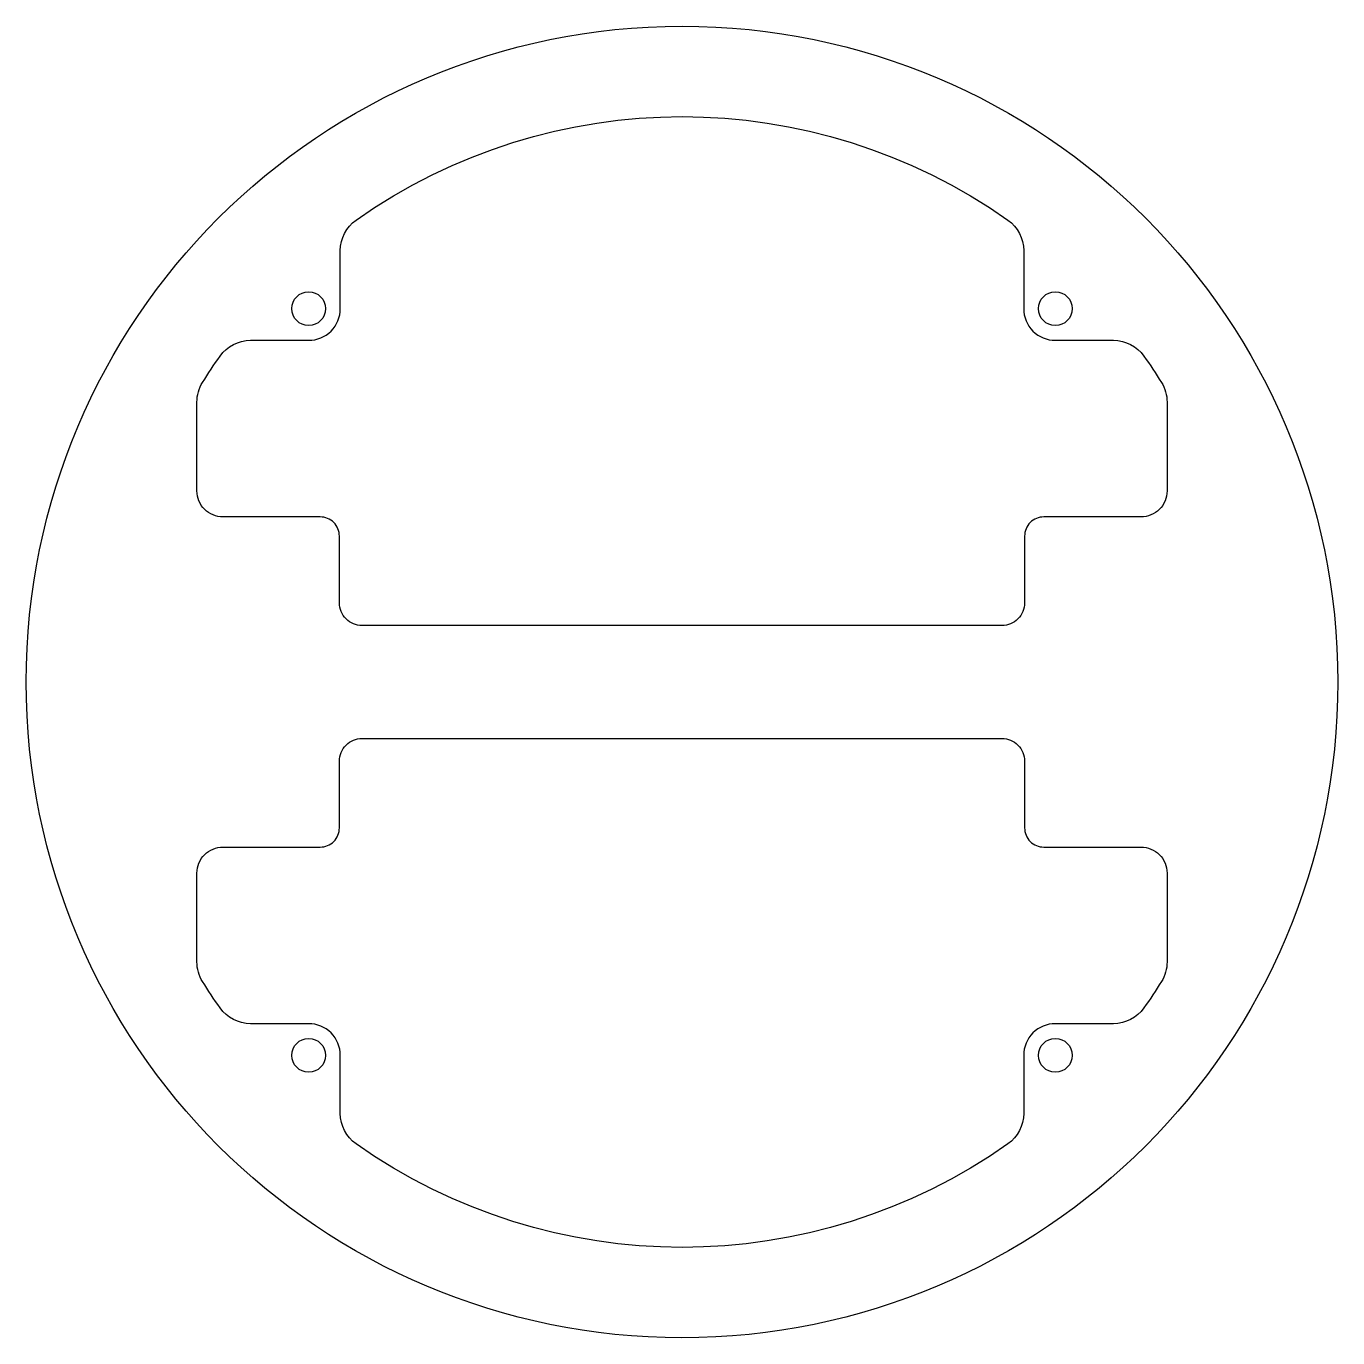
# Model space of a CAD drawing. Header units: millimetres. Extents: x -58 to 58, y -58 to 58.
import ezdxf

# ---------------------------------------------------------------- set-up
doc = ezdxf.new("R2010")
doc.units = ezdxf.units.MM
doc.layers.get('0').update_dxf_attribs({"linetype": 'CONTINUOUS'})

msp = doc.modelspace()

# ---------------------------------------------------------------- linework, layer by layer
for points in [[(-30.3, 7), (-30.3, 12.9, 0.414214), (-32, 14.6), (-40.6, 14.6, -0.414214), (-42.9, 16.9), (-42.9, 24.75, -0.140565), (-42.4, 26.5, -0.013953), (-40.86, 28.82, -0.24376), (-38.16, 30.22), (-33.02, 30.22, 0.414214), (-30.22, 33.02), (-30.22, 38.16, -0.24376), (-28.82, 40.86, -0.317247), (28.82, 40.86, -0.24376), (30.22, 38.16), (30.22, 33.02, 0.414214), (33.02, 30.22), (38.16, 30.22, -0.24376), (40.86, 28.82, -0.013953), (42.4, 26.5, -0.140565), (42.9, 24.75), (42.9, 16.9, -0.414214), (40.6, 14.6), (32, 14.6, 0.414214), (30.3, 12.9), (30.3, 7, -0.414214), (28.3, 5), (-28.3, 5, -0.414214)], [(30.3, -7), (30.3, -12.9, 0.414214), (32, -14.6), (40.6, -14.6, -0.414214), (42.9, -16.9), (42.9, -24.75, -0.140565), (42.4, -26.5, -0.013953), (40.86, -28.82, -0.24376), (38.16, -30.22), (33.02, -30.22, 0.414214), (30.22, -33.02), (30.22, -38.16, -0.24376), (28.82, -40.86, -0.317247), (-28.82, -40.86, -0.24376), (-30.22, -38.16), (-30.22, -33.02, 0.414214), (-33.02, -30.22), (-38.16, -30.22, -0.24376), (-40.86, -28.82, -0.013953), (-42.4, -26.5, -0.140565), (-42.9, -24.75), (-42.9, -16.9, -0.414214), (-40.6, -14.6), (-32, -14.6, 0.414214), (-30.3, -12.9), (-30.3, -7, -0.414214), (-28.3, -5), (28.3, -5, -0.414214)]]:
    msp.add_lwpolyline(points, format="xyb", close=True)
for centre, radius in [((0, 0), 58), ((-33.02, 33.02), 1.5), ((33.02, 33.02), 1.5), ((-33.02, -33.02), 1.5), ((33.02, -33.02), 1.5)]:
    msp.add_circle(centre, radius)

doc.saveas('drawing.dxf')
